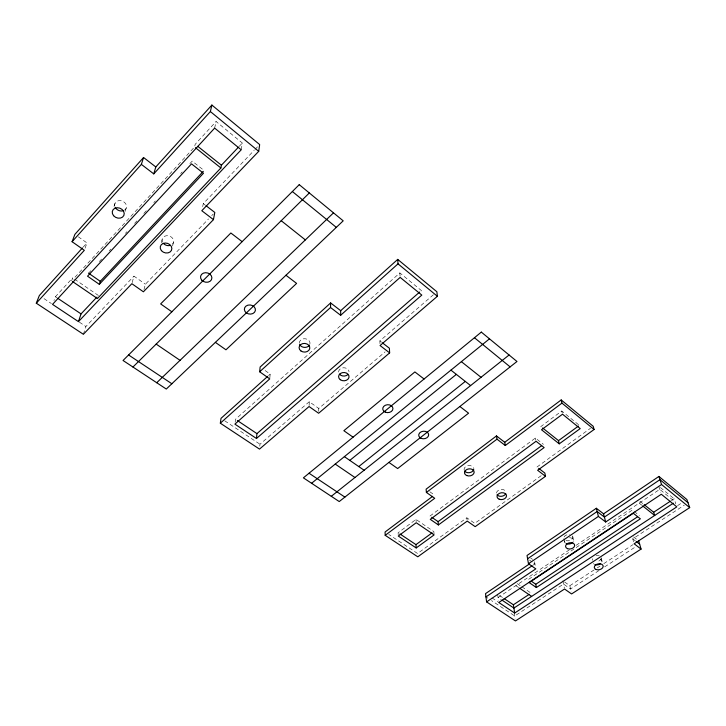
<?xml version="1.0" encoding="UTF-8"?>
<svg xmlns="http://www.w3.org/2000/svg" width="726" height="726" viewBox="0 0 726 726"><rect width="100%" height="100%" fill="white"/><g stroke="black" fill="none" stroke-linecap="round" stroke-linejoin="round"><path stroke-width="0.54" stroke-dasharray="3.63 2.72" d="M318.696 411.333L318.787 408.448L385.089 351.883M309.113 405.571L309.276 401.723L318.787 408.448M269.836 377.928L270.181 374.117L263.792 369.607M259.79 446.172L259.972 444.221L309.276 401.723M235.151 422.196L235.505 419.283L399.844 272.912L421.37 290.554L421.552 292.369M241.214 149.792L242.348 143.04L216.085 121.505L195.203 144.274L194.55 146.961L73.126 279.229M202.663 206.638L203.307 203.579L254.182 150.309M214.642 128.112L216.085 121.505M172.57 246.023L173.578 241.822M161.317 242.702L162.125 239.553M143.966 289.638L145.391 284.22L208.58 218.907M132.168 282.623L133.983 276.152L145.391 284.22M125.171 211.366L126.161 208.289M83.381 334.287L85.895 326.5L133.983 276.152M113.982 206.42L115.026 203.353M85.096 248.201L86.984 242.929L78.344 236.812M71.593 280.889L72.682 277.886L55.412 296.725L53.969 300.555M83.209 247.103L86.984 242.929M88.572 273.203L90.877 270.716M99.317 261.578L101.622 259.091M109.299 250.788L110.833 249.127M125.416 233.355L126.95 231.694M134.619 223.39L136.924 220.895M143.83 213.426L146.897 210.104M153.812 202.636L155.346 200.975M180.665 173.578L182.208 171.917M189.876 163.613L192.181 161.127L204.079 170.51M239.244 146.325L242.348 143.04M254.971 149.492L258.102 146.207M211.693 215.686L213.253 214.07M268.511 375.623L270.181 374.117M379.979 343.679L379.87 340.875L433.467 294.683M434.039 533.792L433.849 531.586L415.998 519.426L398.111 532.739L398.22 534.944M578.549 424.701L561.761 410.998L540.834 426.57L541.287 428.703M429.983 516.05L535.407 438.041L543.447 444.357M541.197 475.666L474.759 523.364L466.845 517.801L417.559 553.493L388.791 534.463M536.977 467.018L590.492 428.267M533.075 565.155L534.926 563.902L533.093 562.614M569.511 549.736L498.09 597.516L500.876 599.386M576.099 545.326L659.743 489.369L675.18 501.984M528.628 579.312L632.373 510.024M671.314 500.595L674.1 498.753L675.833 503.935M677.558 505.641L681.287 503.191M633.571 541.805L632.745 538.855L684.264 505.196M564.619 582.007L569.846 585.7L596.273 568.522M597.217 567.913L600.048 566.071M603.814 563.612L633.072 544.591M598.941 570.563L570.536 588.986L563.539 584.058L514.716 615.966L491.511 600.593M604.622 566.888L634.932 547.241M485.948 596.908L487.799 598.133M43.996 298.631L51.437 303.586M79.379 322.162L85.895 326.5M492.001 597.915L498.481 602.217M224.724 420.808L259.972 444.221M55.412 296.725L57.236 297.95M499.479 595.465L503.191 597.952M515.85 585.637L518.636 587.543M74.524 279.147L98.409 295.5M517.175 583.613L520.887 586.145M521.812 586.78L531.069 593.115M529.435 560.036L532.176 561.969M429.81 491.756L434.429 495.005M530.688 558.049L532.512 559.338M632.745 538.855L635.341 540.843M203.307 203.579L205.077 204.95M379.87 340.875L381.604 342.209M633.562 536.922L637.873 540.244M634.134 511.413L639.415 515.569M639.933 501.267L643.363 504.007M639.17 503.136L641.757 505.187M660.415 487.545L674.1 498.753M658.709 486.148L660.687 492.292M601.128 557.659L602.417 562.904M561.761 410.998L562.269 413.121M572.787 536.695L573.948 541.932M563.893 538.61L565.01 543.856M569.846 585.7L571.153 591.962M535.407 438.041L535.842 440.192M562.877 580.782L564.347 588.033M534.527 561.724L535.28 565.89M514.208 612.671L515.17 618.951M497.628 594.222L498.508 600.511M466.845 517.801L467.108 519.997M399.844 272.912L400.071 276.27M415.998 519.426L416.152 521.631M114.744 205.984A6.089 5.037 23.2 0 1 118.592 200.703A6.089 5.037 23.2 0 1 125.761 203.87A6.089 5.037 23.2 0 1 124.373 210.241M162.551 242.13A5.853 4.873 18.1 0 1 164.702 236.24A5.853 4.873 18.1 0 1 172.071 237.692A5.853 4.873 18.1 0 1 172.461 244.081M299.366 343.235A5.336 4.329 3.7 0 1 305.047 338.752A5.336 4.329 3.7 0 1 309.911 344.042M338.643 372.084A5.209 4.147 0.5 0 1 343.625 367.773A5.209 4.147 0.5 0 1 349.043 371.776M496.53 493.036A4.746 3.412 -8.1 0 1 500.867 489.487A4.746 3.412 -8.1 0 1 505.877 491.856M464.213 470.221A4.837 3.557 -6.8 0 1 467.807 465.72A4.837 3.557 -6.8 0 1 473.597 468.079M569.447 537.748A4.565 3.113 -10.2 0 1 573.295 541.596M565.581 543.257A4.565 3.113 -10.2 0 1 564.538 541.061M600.157 559.138A4.492 2.986 -10.8 0 1 601.682 562.505M594.077 564.111A4.492 2.986 -10.8 0 1 593.478 563.503M601.155 558.439A4.474 2.986 -10.8 0 1 596.282 561.625M592.697 560.236A4.474 2.986 -10.8 0 1 592.334 558.73M596.055 555.671A4.474 2.986 -10.8 0 1 599.358 555.871M572.433 535.942A4.547 3.113 -10.2 0 1 571.226 539.781A4.547 3.113 -10.2 0 1 565.745 540.462M564.093 536.977A4.547 3.113 -10.2 0 1 569.892 534.554"/><path stroke-width="1.09" d="M340.694 310.692L330.62 302.933L330.53 307.506L340.657 315.293L340.694 310.692L397.721 259.4L436.87 291.752L437.397 296.281L380.061 345.54L389.635 352.89L318.632 413.257L309.067 406.533L259.509 449.104L220.332 423.204L221.013 418.348L267.676 376.367M256.469 438.495L421.806 295.092L400.153 277.396L234.906 424.138L256.469 438.495L256.94 433.622L419.673 292.043M220.332 423.204L269.754 378.881L259.654 371.776L260.135 367.029L330.62 302.933M82.446 247.938L39.34 295.536L36.3 303.196L83.381 334.287L131.86 283.703L143.394 291.798L213.444 219.642L201.801 210.721L258.719 151.335L259.663 144.574L211.883 105.061L155.809 166.953L153.767 173.886L141.37 164.385L143.566 157.506L155.809 166.953M213.444 219.642L214.814 212.455L205.957 205.63M72.518 281.525L97.438 298.54L220.876 167.96L221.412 165.21L238.473 147.142M153.767 173.886L210.377 111.559L211.883 105.061M99.317 284.329L203.471 173.269L191.519 163.858L87.547 276.198L99.317 284.329L100.288 281.316L203.307 171.336M78.453 321.627L241.214 149.792L214.642 128.112L52.535 304.385L78.453 321.627L81.04 313.895L96.903 297.097M36.3 303.196L84.334 250.316L72.092 241.713L74.887 234.371L143.566 157.506M72.092 241.713L141.37 164.385M132.949 367.02L309.321 192.962M156.734 382.729L333.497 212.854M259.654 371.776L330.53 307.506M340.657 315.293L398.02 263.847L397.721 259.4M311.59 483.271L489.478 338.833M349.796 460.384L456.345 374.38M358.762 466.564L465.284 381.404M331.292 496.312L509.089 354.996M504.733 442.279L561.189 399.944L561.96 403.121L505.287 445.51L504.733 442.279L496.466 435.936L426.117 489.161L426.389 492.446L434.72 498.29L385.197 535.325L417.786 556.815L467.245 521.096L475.176 526.659L545.516 476.301L544.836 473.053L538.728 468.361M426.389 492.446L496.992 439.157L496.466 435.936M432.632 496.348L385.079 532.004L385.197 535.325M438.395 524.943L430.264 519.353L536.069 441.263L544.137 447.588L438.395 524.943L438.096 521.64L541.632 445.691M416.198 547.948L398.275 536.051L416.225 522.729L434.13 534.89L416.198 547.948L415.971 544.627L432.061 532.893M559.247 443.84L541.514 429.774L562.523 414.192L580.21 428.585L559.247 443.84L558.512 440.618L578.477 426.044M561.189 399.944L593.215 426.298L594.086 429.502L537.63 470.267L545.516 476.301M641.067 549.092L634.125 543.774L689.7 507.628L661.558 484.514L605.684 521.994L603.578 513.836L596.345 508.264L527.031 555.472L528.464 563.703L535.815 568.866L486.592 601.89L515.469 620.939L564.556 589.022L571.571 593.95L641.067 549.092L638.735 540.906M527.602 558.748L597.162 511.512L604.413 517.084L659.97 479.65L688.012 502.755M528.464 563.703L598.396 516.422L596.345 508.264M529.644 563.803L485.522 593.614L486.592 601.89M603.578 513.836L658.927 476.438L686.887 499.524L689.7 507.628M485.948 596.908L532.149 565.772M536.36 587.543L529.19 582.597L633.308 513.264L640.368 518.818L536.36 587.543L535.77 584.258L637.537 516.821M514.661 613.043L498.789 602.498L661.313 494.243L676.813 506.866L514.661 613.043L513.4 604.776L529.209 594.34M644.225 504.697L653.672 512.238L670.388 501.203M673.32 503.209L513.899 608.07L501.811 600.003M128.584 354.969L171.862 383.755M309.049 473.234L344.886 497.101M399.99 533.991L415.971 544.627M58.153 298.567L81.04 313.895M504.125 598.569L513.4 604.776M237.375 420.535L256.94 433.622M519.562 588.169L531.632 596.409M335.23 464.077L354.95 477.508M156.181 344.097L180.039 360.332M344.378 456.654L364.098 470.239M431.788 517.293L438.096 521.64M531.305 581.172L535.77 584.258M88.572 273.203L100.288 281.316M353.063 437.179L343.861 430.7L414.882 371.939L424.075 378.999M388.918 462.408L397.657 468.551L468.579 413.185L459.867 406.496M171.853 311.79L160.655 303.922L230.85 232.992L242.139 241.649M215.386 342.373L225.958 349.796L296.598 283.403L285.962 275.254M598.396 516.422L605.684 521.994M496.992 439.157L505.287 445.51M636.203 541.514L639.66 544.164M382.466 342.881L389.39 348.217L389.635 352.89M450.937 370.133L470.602 385.588M542.603 427.968L558.512 440.618M281.207 220.704L305.356 239.898M195.43 147.668L220.876 167.96M461.373 361.657L481.029 377.302M642.619 505.877L654.67 515.478L653.672 512.238M197.826 146.371L221.412 165.21M474.45 337.735L510.133 366.893M292.369 191.528L336.31 227.374M210.377 111.559L258.719 151.335M561.96 403.121L594.086 429.502M398.02 263.847L437.397 296.281M658.927 476.438L661.558 484.514M123.066 210.803A6.089 5.037 23.2 0 1 115.207 207.327M170.111 245.433A5.853 4.873 18.1 0 1 163.323 243.31M309.467 345.104A5.336 4.329 3.7 0 1 304.33 347.373A5.336 4.329 3.7 0 1 299.638 344.351M347.663 374.743A5.209 4.147 0.5 0 1 339.45 374.135M505.75 493.635A4.746 3.412 -8.1 0 1 501.63 496.266A4.746 3.412 -8.1 0 1 497.056 494.733M473.724 468.996A4.837 3.557 -6.8 0 1 470.003 472.553A4.837 3.557 -6.8 0 1 464.658 471.065M572.741 542.367A4.565 3.113 -10.2 0 1 566.443 543.72M600.32 563.911A4.492 2.986 -10.8 0 1 594.921 564.565M299.239 184.667L123.048 360.486L166.29 389.045L343.198 220.831L299.239 184.667M481.32 332.109L303.395 477.853L339.233 501.557L516.976 361.494L481.32 332.109M113.601 215.722A6.153 5.064 22.7 0 0 123.856 215.468A6.153 5.064 22.7 0 0 117.24 207.736A6.153 5.064 22.7 0 0 113.601 215.722M161.435 250.651A5.917 4.901 17.8 0 0 171.436 250.397A5.917 4.901 17.8 0 0 165.219 243.029A5.917 4.901 17.8 0 0 161.435 250.651M201.646 280.018A5.735 4.737 13.4 0 0 211.429 279.764A5.735 4.737 13.4 0 0 205.54 272.695A5.735 4.737 13.4 0 0 201.646 280.018M246.359 312.879A5.563 4.565 8.8 0 0 255.361 310.574A5.563 4.565 8.8 0 0 247.983 305.138A5.563 4.565 8.8 0 0 246.359 312.879M300.891 350.921A5.363 4.338 3.7 0 0 309.703 348.734A5.363 4.338 3.7 0 0 302.751 343.598A5.363 4.338 3.7 0 0 300.891 350.921M340.267 379.698A5.236 4.156 0.4 0 0 348.925 377.593A5.236 4.156 0.4 0 0 342.273 372.683A5.236 4.156 0.4 0 0 340.267 379.698M385.352 412.168A5.1 3.957 -2.6 0 0 392.947 408.529A5.1 3.957 -2.6 0 0 385.243 405.308A5.1 3.957 -2.6 0 0 385.352 412.168M421.162 438.359A5 3.793 -4.7 0 0 428.676 434.856A5 3.793 -4.7 0 0 421.234 431.779A5 3.793 -4.7 0 0 421.162 438.359M466.764 475.566A4.855 3.557 -6.8 0 0 474.16 472.254A4.855 3.557 -6.8 0 0 467.054 469.368A4.855 3.557 -6.8 0 0 466.764 475.566M499.189 499.207A4.764 3.412 -8.1 0 0 506.512 496.012A4.764 3.412 -8.1 0 0 499.624 493.244A4.764 3.412 -8.1 0 0 499.189 499.207M567.487 548.656A4.583 3.113 -10.1 0 0 574.647 545.707A4.583 3.113 -10.1 0 0 568.222 543.175A4.583 3.113 -10.1 0 0 567.487 548.656M596.082 569.502A4.51 2.995 -10.8 0 0 603.161 566.652A4.51 2.995 -10.8 0 0 596.926 564.22A4.51 2.995 -10.8 0 0 596.082 569.502"/></g></svg>
